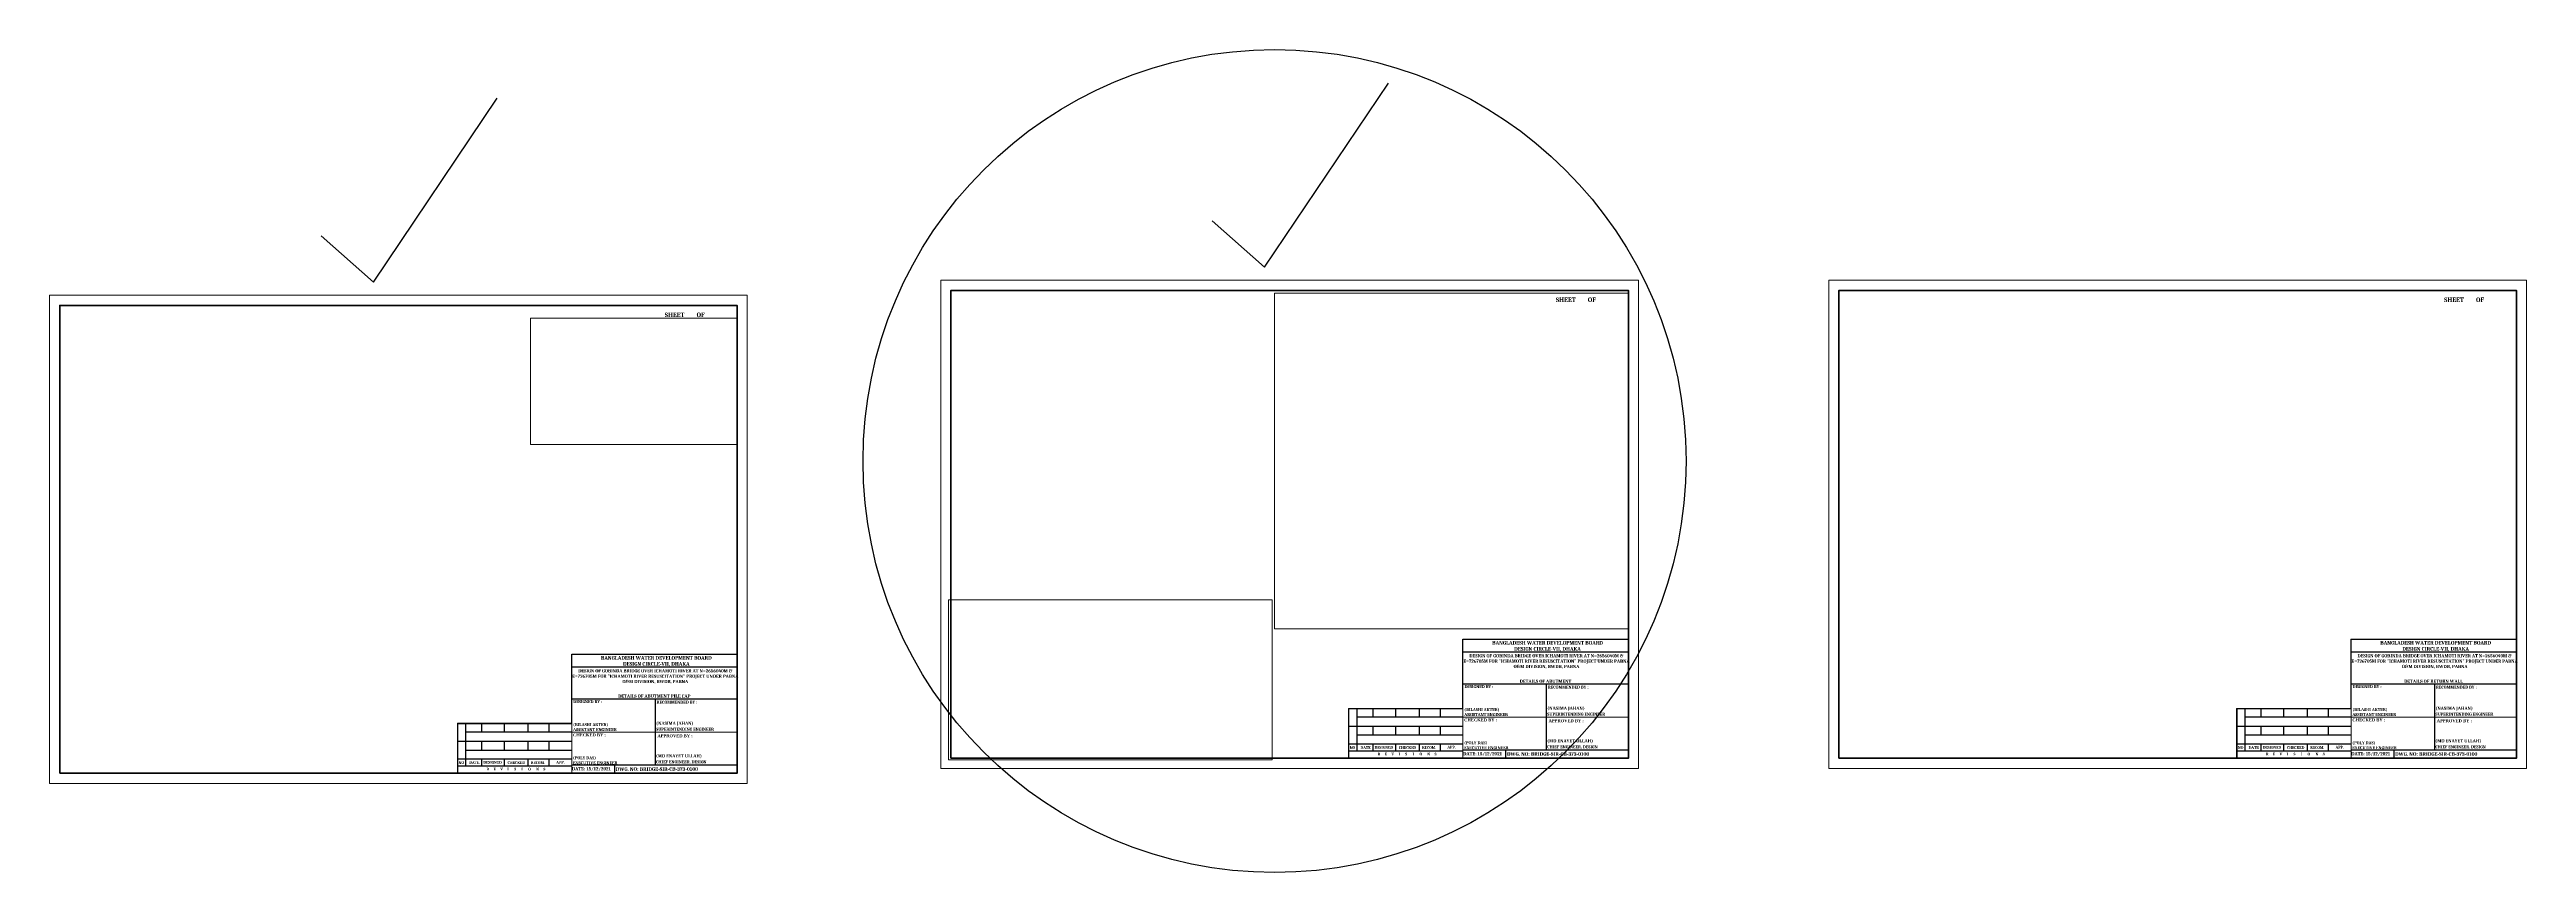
# Paper-space layout 'ABUTMENT' of a CAD drawing. Header units: millimetres. Extents: x 1697 to 3161, y -385 to 102.
import ezdxf

# ---------------------------------------------------------------- set-up
doc = ezdxf.new("R2010")
doc.units = ezdxf.units.MM
doc.header["$LTSCALE"] = 25
doc.header["$MEASUREMENT"] = 0
doc.layers.get('0').update_dxf_attribs({"lineweight": 13})
doc.layers.get('Defpoints').update_dxf_attribs({"color": 230, "lineweight": 9})
for name, color, linetype, lineweight in [('COLUMN', 1, 'Continuous', 25), ('GR LEVEL', 10, 'Continuous', 20), ('line', 191, 'Continuous', 18), ('Outline', 191, 'Continuous', 40), ('SECTION', 7, 'Continuous', 30)]:
    doc.layers.add(name, color=color, linetype=linetype, lineweight=lineweight)
doc.styles.get("Standard").update_dxf_attribs({"font": 'swissl.ttf'})

# ---------------------------------------------------------------- blocks, each defined once
blk = doc.blocks.new('VF')
at = {"layer": 'GR LEVEL', "color": 7, "lineweight": 20}
blk.add_line((482.7, -2.6), (531.1, -2.6), dxfattribs=at)
at = {"layer": 'line', "linetype": 'Continuous'}
for p, q in [((433.4, 2.6), (433.4, -26.8)), ((433.4, -2.6), (482.7, -2.6))]:
    blk.add_line(p, q, dxfattribs=at)
at = {"layer": 'SECTION', "color": 18, "linetype": 'ByBlock', "true_color": 0x000000}
for p, q in [((433.4, 35.8), (433.4, 43.5)), ((433.4, 43.5), (531.1, 43.5)), ((531.1, 35.8), (433.4, 35.8)), ((433.4, 2.6), (433.4, 35.8)), ((531.1, 17), (433.4, 17)), ((482.7, 17), (482.7, -22.1)), ((365.8, 2.6), (365.8, -26.8)), ((365.8, 2.6), (433.4, 2.6)), ((370.6, 2.6), (370.6, -22.7)), ((380.1, 2.6), (380.1, -2.6)), ((393.5, 2.6), (393.5, -2.6)), ((407.5, 2.6), (407.5, -2.6)), ((419.9, 2.6), (419.9, -2.6)), ((433.4, -8), (365.8, -8)), ((433.4, -2.6), (370.6, -2.6)), ((433.4, -13.3), (370.6, -13.3)), ((380.1, -8), (380.1, -13.3)), ((393.5, -8), (393.5, -13.3)), ((407.5, -8), (407.5, -13.3)), ((419.9, -8), (419.9, -13.3)), ((433.4, -18.6), (365.8, -18.6)), ((433.4, -22.7), (365.8, -22.7)), ((380.1, -18.6), (380.1, -22.7)), ((393.5, -18.6), (393.5, -22.7)), ((407.5, -18.6), (407.5, -22.7)), ((419.9, -18.6), (419.9, -22.7)), ((531.1, -22.1), (433.4, -22.1)), ((458.8, -26.8), (458.8, -22.1))]:
    blk.add_line(p, q, dxfattribs=at)
for s, insert, char_height, width, attachment_point in [('\\A1;\\pxqc;{\\fCambria|b1|i0|c0|p18;\\C256;DESIGN OF GOBINDA BRIDGE OVER ICHAMOTI RIVER AT \\A0;N=2656040M & E=726705M\\A1; FOR "ICHAMOTI RIVER RESUSCITATION" PROJECT UNDER PABNA O&M DIVISION, BWDB, PABNA}', (482.8, 34.7), 1.9, 98.189, 2), ('{\\fCambria|b1|i0|c0|p18;BANGLADESH WATER DEVELOPMENT BOARD\\PDESIGN CIRCLE-VII, DHAKA}', (483.4, 42.5), 2.149, 104.754, 2), ('{\\fCambria|b1|i0|c0|p18;DESIGNED BY :}', (434.3, 16.4), 1.755, 23.828, 1), ('{\\fCambria|b1|i0|c0|p18; RECOMMENDED BY :}', (483, 16.1), 1.755, 42.866, 1), ('{\\fCambria|b1|i0|c0|p18;(\\C256;BILASHI AKTER\\C256;\\c0;)\\PASSISTANT ENGINEER   \\fTimes New Roman Baltic|b1|i0|c0|p18;                }', (434.2, 2.8), 1.755, 63.981, 1), ('{\\fCambria|b1|i0|c0|p18;               SUPERINTENDING ENGINEER}', (474.6, 0.1), 1.755, 62.735, 1), ('{\\fCambria|b1|i0|c0|p18;               \\H1.083x;(NASIMA JAHAN)}', (474.6, 3.7), 1.755, 48.305, 1), ('{\\fTimes New Roman Baltic|b1|i0|c0|p18;CHECKED BY :}', (434.1, -3.3), 1.755, 42.866, 1), ('{\\fTimes New Roman Baltic|b1|i0|c0|p18;               APPROVED BY :}', (474, -3.8), 1.755, 29.895, 1), ('{\\fCambria|b1|i0|c0|p18;NO}', (368.1, -19.7), 1.599, 1.011, 2), ('{\\fCambria|b1|i0|c0|p18;DATE}', (375.8, -19.7), 1.599, 8.407, 2), ('{\\fCambria|b1|i0|c0|p18;DESIGNED}', (386.6, -19.6), 1.599, 13.564, 2), ('{\\fCambria|b1|i0|c0|p18;R     E     V     I      S      I      O      N     S}', (400.4, -23.6), 1.599, 47.454, 2), ('{\\fCambria|b1|i0|c0|p18;CHECKED}', (400.6, -19.7), 1.599, 5.614, 2), ('{\\fCambria|b1|i0|c0|p18;RECOM.}', (413.4, -19.7), 1.599, 12.308, 2), ('{\\fCambria|b1|i0|c0|p18;APP.}', (426.7, -19.5), 1.599, 13.145, 2), ('{\\fCambria|b1|i0|c0|p18;DATE: 15/12/2021}', (433.5, -23.2), 1.931, 96.169, 1), ('{\\fCambria|b1|i0|c0|p18;(POLY DAS)\\PEXECUTIVE ENGINEER}', (434.1, -16.8), 1.755, 41.104, 1), ('{\\fCambria|b1|i0|c0|p18;DWG. NO: BRIDGE-SIR-CB-373-0100}', (459.4, -23.3), 2.106, 104.912, 1), ('{\\fCambria|b1|i0|c0|p18;               CHIEF ENGINEER, DESIGN}', (474.5, -19.2), 1.755, 47.468, 1), ('{\\fCambria|b1|i0|c0|p18;               \\H1.083x;(MD ENAYET ULLAH)}', (474.5, -15.6), 1.755, 48.305, 1)]:
    blk.add_mtext(s, dxfattribs=dict(at, insert=insert, char_height=char_height, width=width, attachment_point=attachment_point))

psp = doc.layouts.new('ABUTMENT')

# ---------------------------------------------------------------- linework, layer by layer
at = {"color": 1}
for points in [[(2229.9, -40.9), (2630.4, -40.9), (2630.4, -247.2), (2532.6, -247.2), (2532.6, -288.1), (2465, -288.1), (2465, -317.6), (2229.9, -317.6), (2229.9, -40.9)], [(2754.9, -40.9), (3155.4, -40.9), (3155.4, -247.2), (3057.6, -247.2), (3057.6, -288.1), (2990, -288.1), (2990, -317.6), (2754.9, -317.6), (2754.9, -40.9)], [(1703, -49.8), (2103.5, -49.8), (2103.5, -256.1), (2005.7, -256.1), (2005.7, -296.9), (1938.1, -296.9), (1938.1, -326.4), (1703, -326.4), (1703, -49.8)]]:
    psp.add_lwpolyline(points, close=True, dxfattribs=at)
at = {"layer": 'COLUMN', "color": 1, "lineweight": -2, "ltscale": 100}
psp.add_circle((2421.2, -141.8), 243.3, dxfattribs=at)
at = {"layer": 'Defpoints', "color": 5, "lineweight": -2, "ltscale": 100}
for points in [[(2384.4, 0.2), (2415.3, -27.2), (2488.6, 81.7)], [(1857.5, -8.7), (1888.4, -36.1), (1961.7, 72.8)]]:
    psp.add_lwpolyline(points, dxfattribs=at)
at = {"layer": 'Defpoints', "lineweight": 13}
for points in [[(2109.5, -43.8), (1697, -43.8), (1697, -332.4), (2109.5, -332.4)], [(2636.4, -34.9), (2223.9, -34.9), (2223.9, -323.6), (2636.4, -323.6)], [(3161.4, -34.9), (2748.9, -34.9), (2748.9, -323.6), (3161.4, -323.6)]]:
    psp.add_lwpolyline(points, close=True, dxfattribs=at)
at = {"layer": 'Outline'}
for points in [[(2229.9, -317.6), (2630.4, -317.6), (2630.4, -40.9), (2229.9, -40.9)], [(2754.9, -317.6), (3155.4, -317.6), (3155.4, -40.9), (2754.9, -40.9)], [(1703, -326.4), (2103.5, -326.4), (2103.5, -49.8), (1703, -49.8)]]:
    psp.add_lwpolyline(points, close=True, dxfattribs=at)

# ---------------------------------------------------------------- block references
at = {"color": 2, "lineweight": -2}
for p in [(2099.2, -290.7), (2624.3, -290.7), (1572.3, -299.6)]:
    psp.add_blockref('VF', p, dxfattribs=at)

# ---------------------------------------------------------------- texts
at = {"color": 0, "width": 97.768, "attachment_point": 2}
for s, insert, char_height in [('\\A1;{\\fCambria|b1|i0|c0|p18;\\H1.08x;\\C256;SHEET        OF  \\L  \\H0.92593x;   }', (2072.5, -54), 2.5), ('\\A1;{\\fCambria|b1|i0|c0|p18;\\H1.08x;\\C256;SHEET        OF  \\L  \\H0.92593x;   }', (2599.4, -45.1), 2.5), ('\\A1;{\\fCambria|b1|i0|c0|p18;\\H1.08x;\\C256;SHEET        OF  \\L  \\H0.92593x;   }', (3124.5, -45.1), 2.5), ('\\A1;{\\fCambria|b1|i0|c0|p18;\\C256;\\P\\PDETAILS OF ABUTMENT }', (2581.4, -264.7), 1.9), ('\\A1;{\\fCambria|b1|i0|c0|p18;\\C256;\\P\\PDETAILS OF RETURN WALL }', (3106.4, -264.7), 1.9), ('\\A1;{\\fCambria|b1|i0|c0|p18;\\C256;\\P\\PDETAILS OF ABUTMENT PILE CAP}', (2054.5, -273.5), 1.9)]:
    psp.add_mtext(s, dxfattribs=dict(at, insert=insert, char_height=char_height))

# ---------------------------------------------------------------- viewports
at = {"layer": '0', "color": 1, "view_target_point": (387.9, -4169.3)}
for center, view_center_point, view_height, status, outline in [((2430.1, -179.2), (3072495.1, -3103533.1), 26228.052, 3, [(2229.9, -40.9), (2630.4, -40.9), (2630.4, -247.2), (2532.6, -247.2), (2532.6, -288.1), (2465, -288.1), (2465, -317.6), (2229.9, -317.6), (2229.9, -40.9)]), ((2955.1, -179.2), (2766511.4, -3209063.3), 12800.866, 6, [(2754.9, -40.9), (3155.4, -40.9), (3155.4, -247.2), (3057.6, -247.2), (3057.6, -288.1), (2990, -288.1), (2990, -317.6), (2754.9, -317.6), (2754.9, -40.9)])]:
    vp = psp.add_viewport(center=center, size=(400.5, 276.637), view_center_point=view_center_point, view_height=view_height, status=status, dxfattribs=at)
    vp.dxf.flags = 0x10000  # cut along an outline
    vp.dxf.clipping_boundary_handle = psp.add_lwpolyline(outline, format="xyb", close=True, dxfattribs={"invisible": 1}).dxf.handle
vp = psp.add_viewport(center=(1903.2, -188.1), size=(400.5, 276.637), view_center_point=(2913372, -3101138.2), view_height=45302.098, dxfattribs=at)
vp.dxf.flags = 0x10000  # cut along an outline
vp.dxf.clipping_boundary_handle = psp.add_lwpolyline([(1703, -49.8), (2103.5, -49.8), (2103.5, -256.1), (2005.7, -256.1), (2005.7, -296.9), (1938.1, -296.9), (1938.1, -326.4), (1703, -326.4), (1703, -49.8)], format="xyb", close=True, dxfattribs={"invisible": 1}).dxf.handle
at = {"layer": 'Defpoints', "color": 1, "lineweight": -2, "ltscale": 100}
for center, size, view_center_point, view_height, status in [((2525.8, -141.8), (209.1, 198.366), (3025113.8, -3120409), 10579, 4), ((2042.5, -94.7), (122.3, 74.737), (2967354, -3091123.8), 4480.5, 7), ((2324.1, -271.2), (191.4, 94.666), (3036234.5, -3100947), 2968, 5)]:
    psp.add_viewport(center=center, size=size, view_center_point=view_center_point, view_height=view_height, status=status, dxfattribs=at)

doc.saveas('drawing.dxf')
